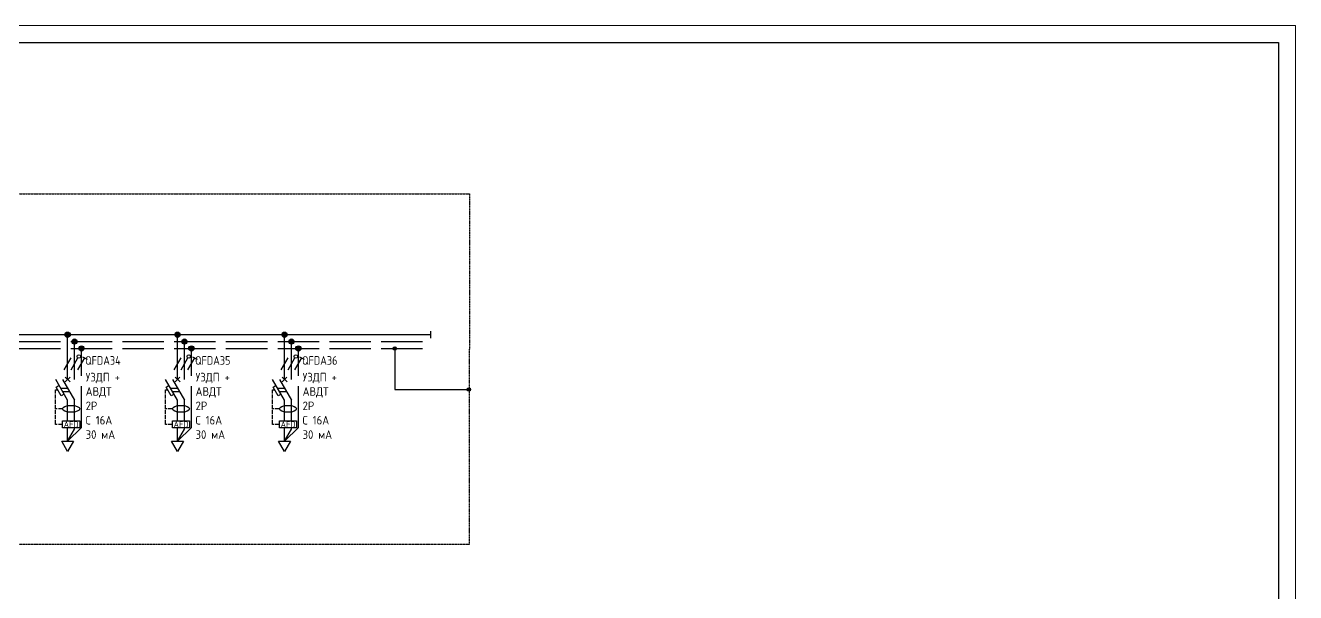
# Model space of a CAD drawing. Header units: millimetres. Extents: x -32 to 417638015, y -35 to 175284279.
# Drawn here: x 534762 to 571603, y 45779 to 62248 of the extents above; entities that cross this region are included whole.
import ezdxf
from ezdxf.enums import TextEntityAlignment as Align

# ---------------------------------------------------------------- set-up
doc = ezdxf.new("R2010")
doc.units = ezdxf.units.MM
doc.linetypes.add('ACAD_ISO02W100', pattern=[15, 12, -3])
doc.linetypes.add('DASHED2', pattern=[0.375, 0.25, -0.125])
for name, color, linetype in [('4_Однолинейная схема', 7, 'Continuous'), ('A-HATCH-WALL', 7, 'Continuous'), ('RAMKA', 7, 'Continuous')]:
    doc.layers.add(name, color=color, linetype=linetype)
doc.layers.add('A-ANNO-NOTE', color=7, linetype='Continuous', lineweight=5)
doc.styles.add('DS23_Isopeur', font='isocpeur.ttf')
doc.styles.add('GOST Common', font='GOST_Common.ttf', dxfattribs={"width": 0.9, "height": 350})
doc.styles.add('GOST Common ISO', font='GOST_Common.ttf', dxfattribs={"width": 0.9, "height": 2.5})
doc.styles.add('RAMKA', font='isocpeur.ttf', dxfattribs={"oblique": 15, "height": 5})
doc.styles.get("Standard").update_dxf_attribs({"font": 'arial.ttf'})

# ---------------------------------------------------------------- blocks, each defined once
blk = doc.blocks.new('*U1041')
at = {"layer": '4_Однолинейная схема'}
for p, q in [((1109.37, 0), (0, 0)), ((1109.37, 1), (1109.37, -1))]:
    blk.add_line(p, q, dxfattribs=at)
at = {"layer": '4_Однолинейная схема', "linetype": 'ACAD_ISO02W100'}
for p, q in [((0, -2), (1109.37, -2)), ((0, -4), (1109.37, -4))]:
    blk.add_line(p, q, dxfattribs=at)
blk = doc.blocks.new('TSL_SHM_УГО_Точка - TSL_SHM_УГО_Точка-779818-ЩТ-1_1 _Р_ _')
at = {"layer": 'A-ANNO-NOTE', "lineweight": 30}
h = blk.add_hatch(color=256, dxfattribs=at)
edge = h.paths.add_edge_path()
edge.add_arc((0, 0), 0.5, 0, 360)
blk.add_circle((0, 0), 0.5, dxfattribs=at)
blk = doc.blocks.new('*U986')
at = {"lineweight": -2}
h = blk.add_hatch(color=256, dxfattribs=at)
h.dxf.hatch_style = 1
edge = h.paths.add_edge_path()
edge.add_arc((0, 0), 0.75, 0, 360)
at = {"layer": 'A-HATCH-WALL', "lineweight": -2}
h = blk.add_hatch(color=256, dxfattribs=at)
h.dxf.hatch_style = 1
edge = h.paths.add_edge_path()
edge.add_arc((2, -2), 0.75, 0, 360)
h = blk.add_hatch(color=256, dxfattribs=at)
h.dxf.hatch_style = 1
edge = h.paths.add_edge_path()
edge.add_arc((4, -4), 0.75, 0, 360)
at = {"lineweight": -2}
for points in [[(0, -13), (0, 0)], [(0, -25.05), (0, -19), (-3.46, -13)], [(-0.98, -17.3), (-1.85, -17.8), (-3.35, -15.2), (-2.48, -14.7)], [(-1.46, -13), (2, -19)], [(-0.73, -13.73), (0.69, -12.31)], [(0.71, -13.71), (-0.71, -12.29)], [(-2.02, -15.5), (-0.02, -15.5)], [(-1.44, -16.5), (0.56, -16.5)], [(0, -30.92), (0, -27.05)]]:
    blk.add_lwpolyline(points, dxfattribs=at)
at = {"linetype": 'ACAD_ISO02W100', "lineweight": -2}
for points in [[(2, -13), (2, -2)], [(4, -26.92), (4, -4)], [(2, -25.05), (2, -19)], [(0, -30.92), (4, -26.92)], [(0, -30.92), (2, -27.46), (2, -26.97)]]:
    blk.add_lwpolyline(points, dxfattribs=at)
at = {"color": 1, "lineweight": -2}
for points in [[(-1, -10.23), (1, -6.77)], [(1, -10.23), (3, -6.77)], [(3, -10.23), (5, -6.77)], [(4.35, -6.39), (5.65, -7.14)]]:
    blk.add_lwpolyline(points, dxfattribs=at)
at = {"color": 1, "linetype": 'ACAD_ISO02W100', "lineweight": -2, "ltscale": 0.1}
for points in [[(-3.5, -21.53), (-3.5, -21.53), (-3.5, -16), (-2.89, -16)], [(-1.5, -21.53), (-3.5, -21.53)], [(-1.5, -26.05), (-3.5, -26.05), (-3.5, -21.53)]]:
    blk.add_lwpolyline(points, dxfattribs=at)
at = {"lineweight": -2}
blk.add_lwpolyline([(0, -33.92), (-1.73, -30.92), (1.73, -30.92)], close=True, dxfattribs=at)
for centre in [(0, 0), (2, -2), (4, -4)]:
    blk.add_circle(centre, 0.75, dxfattribs=at)
at = {"color": 1, "lineweight": -2}
blk.add_circle((3.25, -6.33), 0.5, dxfattribs=at)
at = {"lineweight": -2}
blk.add_ellipse((1, -21.53), major_axis=(2.5, 0), ratio=0.4, dxfattribs=at)
at = {"style": 'GOST Common ISO', "width": 0.9}
blk.add_attdef('ФАЗА', text='', height=2.5, dxfattribs=at).set_placement((0, 2), align=Align.CENTER)
at = {"lineweight": -2}
blk.add_wipeout([(-1.49, -25.05), (3.5, -25.05), (3.5, -27.05), (-1.49, -27.05)], dxfattribs=at)
blk.add_lwpolyline([(3.5, -27.05), (-1.49, -27.05), (-1.49, -25.05), (3.5, -25.05)], close=True, dxfattribs=at)
at = {"lineweight": -2, "insert": (1, -26.05), "char_height": 1.75, "attachment_point": 5, "style": 'GOST Common ISO'}
blk.add_mtext_dynamic_manual_height_columns('AFD', width=4.9912, gutter_width=12.5, heights=[0], dxfattribs=at)
blk = doc.blocks.new('*U942')
at = {"lineweight": -2}
h = blk.add_hatch(color=256, dxfattribs=at)
h.dxf.hatch_style = 1
edge = h.paths.add_edge_path()
edge.add_arc((0, 0), 0.75, 0, 360)
at = {"layer": 'A-HATCH-WALL', "lineweight": -2}
h = blk.add_hatch(color=256, dxfattribs=at)
h.dxf.hatch_style = 1
edge = h.paths.add_edge_path()
edge.add_arc((2, -2), 0.75, 0, 360)
h = blk.add_hatch(color=256, dxfattribs=at)
h.dxf.hatch_style = 1
edge = h.paths.add_edge_path()
edge.add_arc((4, -4), 0.75, 0, 360)
at = {"lineweight": -2}
for points in [[(0, -13), (0, 0)], [(0, -25.05), (0, -19), (-3.46, -13)], [(-0.98, -17.3), (-1.85, -17.8), (-3.35, -15.2), (-2.48, -14.7)], [(-1.46, -13), (2, -19)], [(-0.73, -13.73), (0.69, -12.31)], [(0.71, -13.71), (-0.71, -12.29)], [(-2.02, -15.5), (-0.02, -15.5)], [(-1.44, -16.5), (0.56, -16.5)], [(0, -30.92), (0, -27.05)]]:
    blk.add_lwpolyline(points, dxfattribs=at)
at = {"linetype": 'ACAD_ISO02W100', "lineweight": -2}
for points in [[(2, -13), (2, -2)], [(4, -26.92), (4, -4)], [(2, -25.05), (2, -19)], [(0, -30.92), (4, -26.92)], [(0, -30.92), (2, -27.46), (2, -26.97)]]:
    blk.add_lwpolyline(points, dxfattribs=at)
at = {"color": 1, "lineweight": -2}
for points in [[(-1, -10.23), (1, -6.77)], [(1, -10.23), (3, -6.77)], [(3, -10.23), (5, -6.77)], [(4.35, -6.39), (5.65, -7.14)]]:
    blk.add_lwpolyline(points, dxfattribs=at)
at = {"color": 1, "linetype": 'ACAD_ISO02W100', "lineweight": -2, "ltscale": 0.1}
for points in [[(-3.5, -21.53), (-3.5, -21.53), (-3.5, -16), (-2.89, -16)], [(-1.5, -21.53), (-3.5, -21.53)], [(-1.5, -26.05), (-3.5, -26.05), (-3.5, -21.53)]]:
    blk.add_lwpolyline(points, dxfattribs=at)
at = {"lineweight": -2}
blk.add_lwpolyline([(0, -33.92), (-1.73, -30.92), (1.73, -30.92)], close=True, dxfattribs=at)
for centre in [(0, 0), (2, -2), (4, -4)]:
    blk.add_circle(centre, 0.75, dxfattribs=at)
at = {"color": 1, "lineweight": -2}
blk.add_circle((3.25, -6.33), 0.5, dxfattribs=at)
at = {"lineweight": -2}
blk.add_ellipse((1, -21.53), major_axis=(2.5, 0), ratio=0.4, dxfattribs=at)
at = {"style": 'GOST Common ISO', "width": 0.9}
blk.add_attdef('ФАЗА', text='', height=2.5, dxfattribs=at).set_placement((0, 2), align=Align.CENTER)
at = {"lineweight": -2}
blk.add_wipeout([(-1.49, -25.05), (3.5, -25.05), (3.5, -27.05), (-1.49, -27.05)], dxfattribs=at)
blk.add_lwpolyline([(3.5, -27.05), (-1.49, -27.05), (-1.49, -25.05), (3.5, -25.05)], close=True, dxfattribs=at)
at = {"lineweight": -2, "insert": (1, -26.05), "char_height": 1.75, "attachment_point": 5, "style": 'GOST Common ISO'}
blk.add_mtext_dynamic_manual_height_columns('AFD', width=4.9912, gutter_width=12.5, heights=[0], dxfattribs=at)
blk = doc.blocks.new('*U943')
at = {"lineweight": -2}
h = blk.add_hatch(color=256, dxfattribs=at)
h.dxf.hatch_style = 1
edge = h.paths.add_edge_path()
edge.add_arc((0, 0), 0.75, 0, 360)
at = {"layer": 'A-HATCH-WALL', "lineweight": -2}
h = blk.add_hatch(color=256, dxfattribs=at)
h.dxf.hatch_style = 1
edge = h.paths.add_edge_path()
edge.add_arc((2, -2), 0.75, 0, 360)
h = blk.add_hatch(color=256, dxfattribs=at)
h.dxf.hatch_style = 1
edge = h.paths.add_edge_path()
edge.add_arc((4, -4), 0.75, 0, 360)
at = {"lineweight": -2}
for points in [[(0, -13), (0, 0)], [(0, -25.05), (0, -19), (-3.46, -13)], [(-0.98, -17.3), (-1.85, -17.8), (-3.35, -15.2), (-2.48, -14.7)], [(-1.46, -13), (2, -19)], [(-0.73, -13.73), (0.69, -12.31)], [(0.71, -13.71), (-0.71, -12.29)], [(-2.02, -15.5), (-0.02, -15.5)], [(-1.44, -16.5), (0.56, -16.5)], [(0, -30.92), (0, -27.05)]]:
    blk.add_lwpolyline(points, dxfattribs=at)
at = {"linetype": 'ACAD_ISO02W100', "lineweight": -2}
for points in [[(2, -13), (2, -2)], [(4, -26.92), (4, -4)], [(2, -25.05), (2, -19)], [(0, -30.92), (4, -26.92)], [(0, -30.92), (2, -27.46), (2, -26.97)]]:
    blk.add_lwpolyline(points, dxfattribs=at)
at = {"color": 1, "lineweight": -2}
for points in [[(-1, -10.23), (1, -6.77)], [(1, -10.23), (3, -6.77)], [(3, -10.23), (5, -6.77)], [(4.35, -6.39), (5.65, -7.14)]]:
    blk.add_lwpolyline(points, dxfattribs=at)
at = {"color": 1, "linetype": 'ACAD_ISO02W100', "lineweight": -2, "ltscale": 0.1}
for points in [[(-3.5, -21.53), (-3.5, -21.53), (-3.5, -16), (-2.89, -16)], [(-1.5, -21.53), (-3.5, -21.53)], [(-1.5, -26.05), (-3.5, -26.05), (-3.5, -21.53)]]:
    blk.add_lwpolyline(points, dxfattribs=at)
at = {"lineweight": -2}
blk.add_lwpolyline([(0, -33.92), (-1.73, -30.92), (1.73, -30.92)], close=True, dxfattribs=at)
for centre in [(0, 0), (2, -2), (4, -4)]:
    blk.add_circle(centre, 0.75, dxfattribs=at)
at = {"color": 1, "lineweight": -2}
blk.add_circle((3.25, -6.33), 0.5, dxfattribs=at)
at = {"lineweight": -2}
blk.add_ellipse((1, -21.53), major_axis=(2.5, 0), ratio=0.4, dxfattribs=at)
at = {"style": 'GOST Common ISO', "width": 0.9}
blk.add_attdef('ФАЗА', text='', height=2.5, dxfattribs=at).set_placement((0, 2), align=Align.CENTER)
at = {"lineweight": -2}
blk.add_wipeout([(-1.49, -25.05), (3.5, -25.05), (3.5, -27.05), (-1.49, -27.05)], dxfattribs=at)
blk.add_lwpolyline([(3.5, -27.05), (-1.49, -27.05), (-1.49, -25.05), (3.5, -25.05)], close=True, dxfattribs=at)
at = {"lineweight": -2, "insert": (1, -26.05), "char_height": 1.75, "attachment_point": 5, "style": 'GOST Common ISO'}
blk.add_mtext_dynamic_manual_height_columns('AFD', width=4.9912, gutter_width=12.5, heights=[0], dxfattribs=at)
blk = doc.blocks.new('*U972')
at = {"lineweight": 5, "transparency": 33554687}
blk.add_lwpolyline([(0, 0), (0, 420), (1486, 420), (1486, 0)], close=True, dxfattribs=at)
at = {"lineweight": 30, "transparency": 33554687}
blk.add_lwpolyline([(20, 5), (20, 415), (1481, 415), (1481, 5)], close=True, dxfattribs=at)
at = {"transparency": 33554687, "style": 'RAMKA', "oblique": 15, "width": 0.9}
for tag, height, p in [('СТРАНИЦА', 0.00025, (1481, 415)), ('ДАТА1', 2.5, (1356, 32.5)), ('ДАТА2', 2.5, (1356, 27.5)), ('СТАДИЯ', 2.5, (1438.5, 25)), ('ЛИСТ', 2.5, (1453.5, 25)), ('ЛИСТОВ', 2.5, (1471, 25)), ('ДАТА3', 2.5, (1356, 22.5)), ('ДАТА4', 2.5, (1356, 17.5)), ('ДАТА5', 2.5, (1356, 12.5)), ('ДАТА6', 2.5, (1356, 7.5))]:
    blk.add_attdef(tag, text='', height=height, dxfattribs=at).set_placement(p, align=Align.MIDDLE_CENTER)
at = {"transparency": 33554687, "style": 'RAMKA', "oblique": 15, "width": 0.9, "flags": 8}
blk.add_attdef('ШИФР', text='', height=5, dxfattribs=at).set_placement((1421, 55), align=Align.MIDDLE_CENTER)
at = {"transparency": 33554687, "style": 'RAMKA', "oblique": 15, "width": 0.9}
for tag, p in [('ДОЛЖНОСТЬ1', (1297, 32.5)), ('ФИО1', (1317, 32.5)), ('ДОЛЖНОСТЬ2', (1297, 27.5)), ('ФИО2', (1317, 27.5)), ('ДОЛЖНОСТЬ3', (1297, 22.5)), ('ФИО3', (1317, 22.5)), ('ДОЛЖНОСТЬ4', (1297, 17.5)), ('ФИО4', (1317, 17.5)), ('ДОЛЖНОСТЬ5', (1297, 12.5)), ('ФИО5', (1317, 12.5)), ('ДОЛЖНОСТЬ6', (1297, 7.5)), ('ФИО6', (1317, 7.5))]:
    blk.add_attdef(tag, text='', height=2.5, dxfattribs=at).set_placement(p, align=Align.MIDDLE_LEFT)
at = {"lineweight": 13, "transparency": 33554687, "oblique": 15, "width": 0.9}
for tag, flags, p in [('НАИМЕНОВАНИЕ', 128, (1396, 12.5)), ('КОМПАНИЯ', 15, (1456, 12.5))]:
    blk.add_attdef(tag, text='', height=2.5, dxfattribs=dict(at, flags=flags)).set_placement(p, align=Align.MIDDLE_CENTER)
at = {"transparency": 33554687, "style": 'RAMKA', "oblique": 15, "width": 0.9, "flags": 8}
blk.add_attdef('ФОРМАТЛИСТА', text='', height=2.5, dxfattribs=at).set_placement((1452, 2.5), align=Align.MIDDLE_LEFT)
at = {"lineweight": 5, "transparency": 33554687, "oblique": 15, "width": 0.9, "flags": 128}
blk.add_attdef('ОБЪЕКТ', text='', height=2.5, dxfattribs=at).set_placement((1421, 42.5), align=Align.MIDDLE_CENTER)

msp = doc.modelspace()

# ---------------------------------------------------------------- linework, layer by layer
at = {"linetype": 'DASHED2'}
msp.add_lwpolyline([(434202, 47151), (434202, 57354), (547639, 57354), (547636, 47176)], close=True, dxfattribs=at)
msp.add_lwpolyline([(545475, 52889), (545475, 51677), (547622, 51677)])
at = {"color": 7}
for centre in [(545475, 52868), (547622, 51677)]:
    msp.add_circle(centre, 50, dxfattribs=at)

# ---------------------------------------------------------------- block references
at = {"layer": '4_Однолинейная схема', "color": 0, "xscale": 100, "yscale": 100, "zscale": 100}
msp.add_blockref('*U1041', (435579, 53268), dxfattribs=at)
at = {"layer": 'A-ANNO-NOTE', "xscale": 100, "yscale": 100, "zscale": 100}
for p in [(545475, 52868), (547622, 51677)]:
    msp.add_blockref('TSL_SHM_УГО_Точка - TSL_SHM_УГО_Точка-779818-ЩТ-1_1 _Р_ _', p, dxfattribs=at)

# ---------------------------------------------------------------- next in the draw order: block references
at = {"xscale": 100, "yscale": 100, "zscale": 100}
for name, p in [('*U986', (535987, 53268)), ('*U942', (539175, 53268)), ('*U943', (542279, 53268))]:
    msp.add_blockref(name, p, dxfattribs=at)

# ---------------------------------------------------------------- next in the draw order: block references
at = {"layer": 'RAMKA', "transparency": 33554687}
ref = msp.add_blockref('*U972', (423003, 20248), dxfattribs=dict(at, xscale=100, yscale=100, zscale=100))
ref.add_attrib('СТРАНИЦА', '1', dxfattribs={"layer": '0', "transparency": 33554687, "height": 0.025, "style": 'RAMKA', "oblique": 15, "width": 0.9}).set_placement((571103, 61748), align=Align.MIDDLE_CENTER)

# ---------------------------------------------------------------- next in the draw order: texts
at = {"char_height": 250, "attachment_point": 1}
for s, insert, width, style in [('QFDA34', (536494, 52645), 849.79, 'GOST Common'), ('QFDA35', (539682, 52645), 849.79, 'GOST Common'), ('QFDA36', (542786, 52645), 849.79, 'GOST Common'), ('{\\W0.9;УЗДП + АВДТ\\P2Р\\PС 16А\\P30 мА}', (536509, 52160), 1244.38, 'DS23_Isopeur'), ('{\\W0.9;УЗДП + АВДТ\\P2Р\\PС 16А\\P30 мА}', (539697, 52160), 1244.38, 'DS23_Isopeur'), ('{\\W0.9;УЗДП + АВДТ\\P2Р\\PС 16А\\P30 мА}', (542801, 52160), 1244.38, 'DS23_Isopeur')]:
    msp.add_mtext(s, dxfattribs=dict(at, insert=insert, width=width, style=style))

doc.saveas('drawing.dxf')
